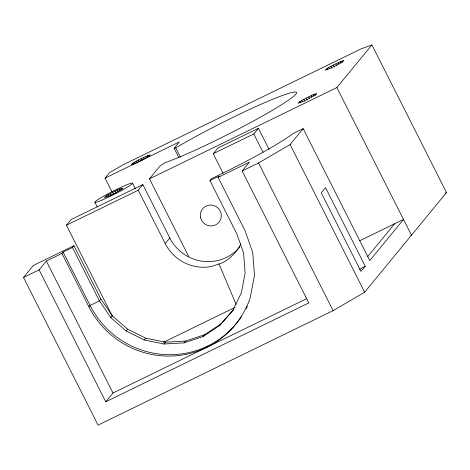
<?xml version="1.0" encoding="UTF-8"?>
<svg xmlns="http://www.w3.org/2000/svg" width="470" height="470" viewBox="0 0 470 470"><rect width="100%" height="100%" fill="white"/><g stroke="black" fill="none" stroke-linecap="round" stroke-linejoin="round"><path stroke-width="0.7" d="M233.308 309.818L221.159 323.718L204.562 334.74L185.585 341.044L165.528 342.213L145.747 338.159L127.593 329.164L112.312 315.84L100.933 299.09L73.954 245.692L72.462 247.502L99.446 300.906L110.82 317.649L126.107 330.974L144.255 339.969L164.036 344.022L184.099 342.859L203.075 336.549L219.666 325.534L232.756 310.558L241.439 292.646L245.129 273.017L243.572 253.007L236.88 233.978L209.902 180.568L211.388 178.759L229.055 170.105A74.842 5.963 -26.8 0 0 293.051 133.568L303.156 128.645L369.796 260.586L403.507 219.437L359.579 240.828M112.001 191.819L105.074 178.107L109.545 172.666L123.786 164.447L361.177 48.845L371.917 44.897L446.5 192.536L364.655 292.211L333.118 310.641L98.077 425.103L23.5 277.464L33.352 265.462L73.954 245.692M112.271 315.981L66.411 225.195L71.011 219.596L142.851 184.61L169.829 238.014A42.371 41.554 39.4 0 0 239.953 246.774M23.5 277.464L39.116 269.856L46.342 261.056L61.958 253.453L63.098 252.067L72.462 247.502M66.411 225.195L138.256 190.215L142.851 184.61M178.747 157.438L174.123 148.291L179.34 141.94L105.074 178.107M188.729 256.532L149.478 178.823L159.988 166.028L164.424 163.025L179.452 157.162L195.773 149.948A81.204 6.51 -26.8 0 0 296.094 92.079A81.204 6.51 -26.8 0 0 180.415 145.113L175.745 147.909L174.123 148.291M223.086 173.242L213.216 153.708L217.816 148.109L258.424 128.334L268.969 149.213M209.902 180.568L219.273 176.003L218.133 177.39L245.111 230.799L252.719 252.419L254.487 275.162L250.293 297.469A88.266 86.568 39.4 0 1 173.794 355.937A88.266 86.568 39.4 0 1 88.936 306.857L90.076 305.471L99.446 300.906L100.933 299.09M240.793 243.83A42.371 41.554 39.4 0 1 221.752 263.059L211.406 266.496A42.371 41.554 39.4 0 1 165.229 243.613L169.829 238.014M110.82 317.649L112.312 315.84M39.116 269.856L105.762 401.791L308.796 302.921L242.15 170.98L249.376 162.179L218.133 177.39M126.107 330.974L127.593 329.164M242.15 170.98L258.559 162.99L290.096 144.56L303.156 128.645M149.478 178.823L336.884 87.561L371.917 44.897M144.255 339.969L145.747 338.159M105.762 401.791L112.988 392.996L306.798 298.615M164.036 344.022L165.528 342.213M184.099 342.859L185.585 341.044M203.075 336.549L204.562 334.74M219.666 325.534L221.159 323.718M232.756 310.558L233.872 309.201M206.694 347.359L207.834 345.973M367.569 256.743L394.577 223.82M365.208 266.179L360.937 271.384L321.274 192.847L325.54 187.647L365.208 266.179L359.532 269.404M213.216 153.708L253.782 133.95L258.424 128.334M132.699 163.26L131.377 164.394L131.671 164.494C138.221 162.197 144.772 159.142 150.3 154.936L145.665 156.428L136.206 161.157L132.699 163.26L133.363 164.565M106.232 195.884L104.299 197.553C110.955 195.526 117.341 192.142 123.058 188.17L121.242 188.376L117.383 190.003L107.988 194.827L106.232 195.884L106.89 197.194M327.038 68.514L325.105 70.183C331.761 68.156 338.147 64.766 343.864 60.795L343.27 60.606L340.321 61.693L330.951 66.258L327.038 68.514L327.696 69.819M299.889 101.579L297.957 103.247C304.613 101.22 310.999 97.831 316.715 93.865L316.122 93.671L313.173 94.758L303.802 99.323L299.889 101.579L300.547 102.883M445.184 193.182L446.5 192.536M163.531 342.272L235.012 307.409M328.8 67.457L329.458 68.761M340.321 61.693L340.979 63.004M338.188 62.633L338.852 63.944M335.809 63.761L336.802 65.724M333.342 64.995L334.335 66.957M330.951 66.258L331.938 68.215M336.884 87.561L411.467 235.206M314.9 94.065L315.564 95.375M313.173 94.758L313.831 96.062M311.04 95.698L311.698 97.002M308.661 96.826L309.648 98.782M306.193 98.06L307.18 100.016M303.802 99.323L304.789 101.279M301.652 100.521L302.31 101.826M290.096 144.56L364.655 292.211M253.782 133.95L263.018 152.221M258.559 162.99L333.118 310.641M175.745 147.909L180.357 157.033M149.09 155.065L149.748 156.375M147.609 155.611L148.267 156.915M145.665 156.428L146.329 157.732M143.397 157.468L144.055 158.772M140.953 158.66L141.94 160.617M138.497 159.917L139.49 161.874M136.206 161.157L137.193 163.113M134.226 162.297L134.884 163.601M138.256 190.215L165.229 243.613M132.47 183.089L135.442 188.964M121.242 188.376L121.906 189.68M119.509 189.063L120.173 190.374M117.383 190.003L118.04 191.314M115.003 191.131L115.99 193.094M112.53 192.371L113.523 194.327M110.139 193.628L111.132 195.591M107.988 194.827L108.652 196.137M94.905 202.376L97.214 206.947M63.098 252.067L90.076 305.471A88.266 86.568 39.4 0 0 241.562 316.439M61.958 253.453L88.936 306.857M46.342 261.056L112.988 392.996M342.048 61L342.712 62.31M219.026 263.964L236.122 304.425M247.332 306.264A88.266 86.568 39.4 0 1 246.016 308.896M102.043 200.067A21.185 1.698 -26.8 0 0 132.428 183.606A21.185 1.698 -26.8 0 0 106.596 194.527A21.185 1.698 -26.8 0 0 102.043 200.067M200.531 217.463A10.593 10.387 39.4 0 0 217.833 223.42A10.593 10.387 39.4 0 0 214.073 205.607A10.593 10.387 39.4 0 0 200.531 217.463"/></g></svg>
